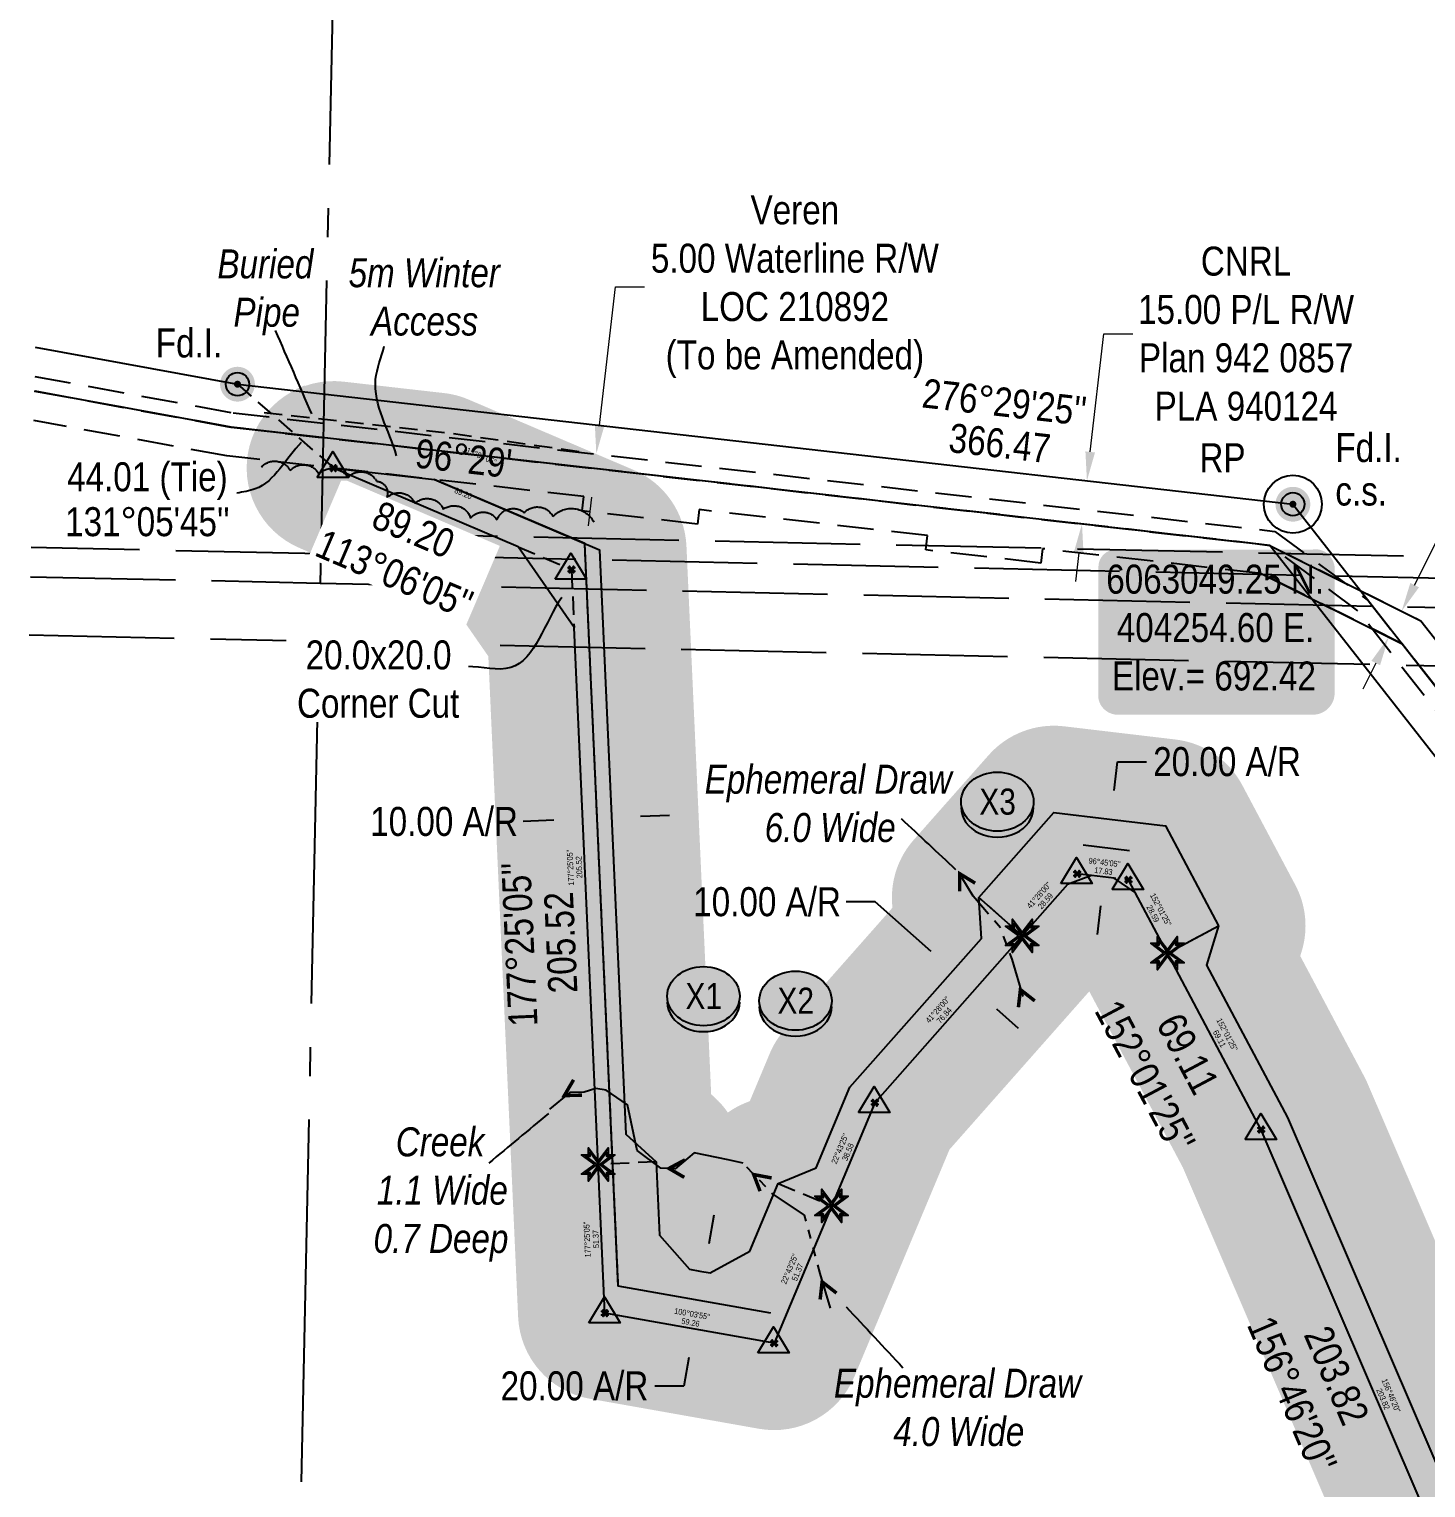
# Model space of a CAD drawing. Extents: x 402405 to 407247, y 6062080 to 6065864.
# Drawn here: x 403819 to 404300, y 6062710 to 6063213 of the extents above; entities that cross this region are included whole.
import ezdxf
from ezdxf.enums import TextEntityAlignment as Align

# ---------------------------------------------------------------- set-up
doc = ezdxf.new("R2010")
doc.units = 0
doc.header["$LTSCALE"] = 5
doc.header["$PDSIZE"] = 0.5
for name, pattern in [('0', [1, 1, 0]), ('foc-ACCESSROAD', [3.75, 2.5, -1.25]), ('foc-FLOWLINE', [3.75, 2.5, -1.25]), ('foc-QUARTERLINE', [33, 25, -3, 2, -3]), ('foc-TIELINE', [1.875, 1.25, -0.625]), ('foc-TOPO-ephemeral', [6.25, 3.125, -0.625, 0.625, -0.625, 0.625, -0.625]), ('foc-TRAV', [1.875, 1.25, -0.625]), ('foc-UNSURVEYED', [12.5, 10, -2.5]), ('UG_PIPE', [1.875, 1.25, -0.625])]:
    doc.linetypes.add(name, pattern=pattern)
doc.layers.get('Defpoints').update_dxf_attribs({"color": 9})
for name, color, linetype in [('35', 37, 'Continuous'), ('AS-PIPE-UG', 44, 'UG_PIPE'), ('AS-PIPE-UG-T', 44, 'Continuous'), ('AS-ROADS', 254, 'Continuous'), ('C-RW', 13, 'Continuous'), ('CL3D', 7, 'Continuous'), ('DETAIL-T', 7, 'Continuous'), ('F-AR', 190, 'foc-ACCESSROAD'), ('F-FLOWLINE', 190, 'foc-FLOWLINE'), ('L-BD', 7, 'Continuous'), ('L-MON', 1, 'Continuous'), ('L-SECQ', 8, 'foc-QUARTERLINE'), ('L-TIE', 7, 'foc-TIELINE'), ('L-TIE-T', 7, 'Continuous'), ('L-USEC', 7, 'foc-UNSURVEYED'), ('P-BUFFER-H 30m', 51, 'Continuous'), ('P-CROSSINGS', 250, 'Continuous'), ('P-PROPOSED', 10, 'Continuous'), ('P-PROPOSED-H', 21, 'Continuous'), ('P-TRAV', 4, 'foc-TRAV'), ('P-TXT', 4, 'Continuous'), ('T-BUSH', 110, '0'), ('T-CREEK', 160, 'Continuous'), ('T-DRAW', 143, 'foc-TOPO-ephemeral'), ('T-WATER', 160, 'Continuous'), ('T-WATER-T', 170, 'Continuous')]:
    doc.layers.add(name, color=color, linetype=linetype)
for name, color, linetype, lineweight in [('AS-GENERAL', 48, 'Continuous', 18), ('C-RW-T', 13, 'Continuous', 9), ('F-AR-T', 190, 'Continuous', 9), ('F-FLOWLINE-T', 190, 'Continuous', 9)]:
    doc.layers.add(name, color=color, linetype=linetype, lineweight=lineweight)
doc.styles.add('80', font='ARIALN.TTF', dxfattribs={"height": 10})
doc.styles.add('80CG', font='ARIALN.TTF', dxfattribs={"height": 10})
doc.styles.add('80L', font='ARIALN.TTF', dxfattribs={"height": 10})
doc.styles.add('Crossing', font='ARIALN.TTF', dxfattribs={"height": 10})
doc.dimstyles.new('Compass 5 000', dxfattribs={"dimscale": 5, "dimtxt": 9, "dimasz": 2, "dimexe": 0.2, "dimexo": 0.0625, "dimgap": 0.5, "dimtad": 0, "dimtih": 1, "dimtoh": 1, "dimzin": 0, "dimdsep": 46, "dimtxsty": '80CG', "dimcen": 0.1, "dimse1": 1, "dimse2": 1, "dimclrd": 256, "dimclrt": 256, "dimaunit": 1, "dimadec": 4, "dimazin": 0, "dimtfac": 0.06, "dimtofl": 0, "dimtmove": 0, "dimatfit": 1, "dimfxl": 0.2, "dimtolj": 1, "dimtzin": 0, "dimlwd": -1, "dimarcsym": 0})

# ---------------------------------------------------------------- blocks, each defined once
blk = doc.blocks.new('*D38')
at = {"layer": 'C-RW-T', "transparency": 16777216}
for p, q in [((404184.71, 6063067.3), (404189.36, 6063108.03)), ((404189.36, 6063108.03), (404199.36, 6063108.03)), ((404180.74, 6063032.53), (404179.6, 6063022.59))]:
    blk.add_line(p, q, dxfattribs=at)
for points in [[(404183.05, 6063067.48), (404186.36, 6063067.11), (404183.57, 6063057.36)], [(404179.08, 6063032.72), (404182.39, 6063032.34), (404181.87, 6063042.46)]]:
    blk.add_solid(points, dxfattribs=at)
at = {"layer": 'Defpoints', "color": 0, "transparency": 16777216}
for p in [(404061.51, 6063071.3), (404059.81, 6063056.4), (404183.57, 6063057.36)]:
    blk.add_point(p, dxfattribs=at)
at = {"layer": 'C-RW-T', "transparency": 16777216, "insert": (404238.45, 6063108.03), "char_height": 10, "attachment_point": 5, "style": '80CG'}
blk.add_mtext('\\A1;CNRL\\P15.00 P/L R/W\\PPlan 942 0857\\PPLA 940124', dxfattribs=at)
blk = doc.blocks.new('*D44')
at = {"layer": 'Defpoints', "color": 0, "transparency": 16777216}
for p in [(404014.38, 6063066.62), (404181.89, 6063047.49), (404181.32, 6063042.53)]:
    blk.add_point(p, dxfattribs=at)
at = {"layer": 'F-FLOWLINE-T', "transparency": 16777216}
for p, q in [((404015.52, 6063076.56), (404020.97, 6063124.27)), ((404020.97, 6063124.27), (404030.97, 6063124.27)), ((404012.68, 6063051.72), (404011.55, 6063041.79))]:
    blk.add_line(p, q, dxfattribs=at)
for points in [[(404013.86, 6063076.75), (404017.17, 6063076.37), (404014.38, 6063066.62)], [(404011.02, 6063051.91), (404014.34, 6063051.53), (404013.82, 6063061.66)]]:
    blk.add_solid(points, dxfattribs=at)
at = {"layer": 'F-FLOWLINE-T', "transparency": 16777216, "insert": (404082.85, 6063124.27), "char_height": 10, "attachment_point": 5, "style": '80CG'}
blk.add_mtext('\\A1;Veren \\P5.00 Waterline R/W\\PLOC 210892\\P(To be Amended)', dxfattribs=at)
blk = doc.blocks.new('fdia')
at = {"color": 255, "const_width": 1}
blk.add_lwpolyline([(-0.5, 0, 1), (0.5, 0, 1)], format="xyb", close=True, dxfattribs=at)
blk = doc.blocks.new('Fdiaa')
blk.add_blockref('fdia', (0, 0))
blk = doc.blocks.new('fdib')
at = {"color": 1, "const_width": 1.6}
blk.add_lwpolyline([(-0.4, 0, 1), (0.4, 0, 1)], format="xyb", close=True, dxfattribs=at)
at = {"color": 1}
blk.add_circle((0, 0), 0.8, dxfattribs=at)
blk = doc.blocks.new('Fdibb')
blk.add_blockref('fdib', (0, 0))
blk = doc.blocks.new('fdicc')
for name in ['Fdibb', 'Fdiaa']:
    blk.add_blockref(name, (0, 0))
blk = doc.blocks.new('FDI')
blk.add_blockref('fdicc', (0, 0))
blk = doc.blocks.new('*D48')
at = {"layer": 'Defpoints', "color": 0, "transparency": 16777216}
for p in [(404279.37, 6063018.73), (404274.89, 6063009.77), (404292.11, 6063012.37)]:
    blk.add_point(p, dxfattribs=at)
at = {"layer": 'F-AR-T', "transparency": 16777216}
for p, q in [((404296.58, 6063021.32), (404316.88, 6063061.98)), ((404316.88, 6063061.98), (404326.88, 6063061.98)), ((404283.17, 6062994.46), (404278.71, 6062985.51))]:
    blk.add_line(p, q, dxfattribs=at)
for points in [[(404295.09, 6063022.06), (404298.07, 6063020.57), (404292.11, 6063012.37)], [(404281.68, 6062995.2), (404284.66, 6062993.72), (404287.64, 6063003.41)]]:
    blk.add_solid(points, dxfattribs=at)
at = {"layer": 'F-AR-T', "transparency": 16777216, "insert": (404361.18, 6063061.98), "char_height": 10, "attachment_point": 5, "style": '80CG'}
blk.add_mtext('\\A1;Veren \\P10.00 A/R\\PLOC 210907', dxfattribs=at)
blk = doc.blocks.new('TEMP')
h = blk.add_hatch(color=255)
h.dxf.hatch_style = 1
h.paths.add_polyline_path([(0, 0.25), (-0.67, 1.15), (-0.67, 0.67), (-1.15, 0.67), (-0.25, 0), (-1.15, -0.67), (-0.67, -0.67), (-0.67, -1.15), (0, -0.25), (0.67, -1.15), (0.67, -0.67), (1.15, -0.67), (0.25, 0), (1.15, 0.67), (0.67, 0.67), (0.67, 1.15)])
h.paths.add_polyline_path([(0.57, 0.85), (0.57, 0.57), (0.85, 0.57), (0.08, 0), (0.85, -0.57), (0.57, -0.57), (0.57, -0.85), (0, -0.08), (-0.57, -0.85), (-0.57, -0.57), (-0.85, -0.57), (-0.08, 0), (-0.85, 0.57), (-0.57, 0.57), (-0.57, 0.85), (0, 0.08)], flags=16)
h = blk.add_hatch(color=1)
h.dxf.hatch_style = 1
h.paths.add_polyline_path([(0, 0.08), (-0.57, 0.85), (-0.57, 0.57), (-0.85, 0.57), (-0.08, 0), (-0.85, -0.57), (-0.57, -0.57), (-0.57, -0.85), (0, -0.08), (0.57, -0.85), (0.57, -0.57), (0.85, -0.57), (0.08, 0), (0.85, 0.57), (0.57, 0.57), (0.57, 0.85)])
at = {"color": 1}
for p, q in [((-0.08, 0), (0.08, 0)), ((0, 0.08), (0, -0.08))]:
    blk.add_line(p, q, dxfattribs=at)
at = {"color": 255, "flags": 128}
blk.add_lwpolyline([(-0.25, 0), (-1.15, 0.67), (-0.67, 0.67), (-0.67, 1.15), (0, 0.25), (0.67, 1.15), (0.67, 0.67), (1.15, 0.67), (0.25, 0), (1.15, -0.67), (0.67, -0.67), (0.67, -1.15), (0, -0.25), (-0.67, -1.15), (-0.67, -0.67), (-1.15, -0.67)], close=True, dxfattribs=at)
at = {"color": 1, "flags": 128}
blk.add_lwpolyline([(-0.08, 0), (-0.85, 0.57), (-0.57, 0.57), (-0.57, 0.85), (0, 0.08), (0.57, 0.85), (0.57, 0.57), (0.85, 0.57), (0.08, 0), (0.85, -0.57), (0.57, -0.57), (0.57, -0.85), (0, -0.08), (-0.57, -0.85), (-0.57, -0.57), (-0.85, -0.57)], close=True, dxfattribs=at)
blk = doc.blocks.new('*U35')
h = blk.add_hatch(color=254)
edge = h.paths.add_edge_path()
edge.add_line((-34, -28.5), (34, -28.5))
edge.add_arc((34, -22.5), 6, 270, 360)
edge.add_line((40, -22.5), (40, 21))
edge.add_arc((34, 21), 6, 0, 90)
edge.add_line((34, 27), (-34, 27))
edge.add_arc((-34, 21), 6, 90, 180)
edge.add_line((-40, 21), (-40, -22.5))
edge.add_arc((-34, -22.5), 6, 180, 270)
at = {"color": 1, "flags": 128}
blk.add_lwpolyline([(-34, -28.5, 3, 3, 0), (34, -28.5, 3, 3, 0.414214), (40, -22.5, 3, 3, 0), (40, 21, 3, 0, 0.414214), (34, 27, 0, 0, 0), (-34, 27, 0, 0, 0.414214), (-40, 21, 0, 0, 0), (-40, -22.5, 0, 3, 0.414214)], format="xyseb", close=True, dxfattribs=at)
blk.add_lwpolyline([(-37.12, -11.34, 0, 10, 0), (0, 0, 5, 5, 0)], format="xyseb", dxfattribs=at)
at = {"color": 1, "style": '80'}
blk.add_attdef('ENTER_TEXT_001', (-35.99, -5), '', height=10, dxfattribs=at)
blk = doc.blocks.new('*U36')
at = {"layer": '35', "color": 3}
blk.add_circle((0, 0), 10, dxfattribs=at)
at = {"layer": '35', "color": 3, "style": '80'}
blk.add_attdef('RP_001', (-32.23, 11.05), '', height=10, dxfattribs=at)
blk = doc.blocks.new('xing2')
h = blk.add_hatch(color=50)
h.dxf.hatch_style = 1
edge = h.paths.add_edge_path()
edge.add_ellipse((0, 0), major_axis=(-12.5, 0), ratio=0.816297, start_angle=0, end_angle=360)
h = blk.add_hatch(color=250)
h.dxf.hatch_style = 1
edge = h.paths.add_edge_path()
edge.add_ellipse((0, -2.05), major_axis=(-12.5, 0), ratio=0.816297, start_angle=0, end_angle=180)
edge.add_line((12.5, -2.05), (12.5, 0))
edge.add_ellipse((0, 0), major_axis=(-12.5, 0), ratio=0.816297, start_angle=0, end_angle=180, ccw=False)
edge.add_line((-12.5, 0), (-12.5, -2.05))
at = {"color": 250}
blk.add_ellipse((0, 0), major_axis=(-12.5, 0), ratio=0.816297, dxfattribs=at)
blk.add_ellipse((0, -2.05), major_axis=(-12.5, 0), ratio=0.816297, start_param=0, end_param=3.141593, dxfattribs=at)
at = {"color": 250, "style": 'Crossing'}
blk.add_attdef('CROSSING', text='', height=9, dxfattribs=at).set_placement((0.09, 0.02), align=Align.MIDDLE_CENTER)
at = {"color": 250, "style": 'Crossing', "flags": 1}
for tag, p in [('OWNER', (0.09, -12.49)), ('DESCRIPTION', (0.09, -25.77)), ('LOCATION', (0.09, -39.3)), ('DWG_REF', (0.09, -52.84))]:
    blk.add_attdef(tag, text='', height=9, dxfattribs=at).set_placement(p, align=Align.MIDDLE_CENTER)
blk = doc.blocks.new('TRIA')
blk.add_hatch(color=255).paths.add_polyline_path([(-0.04, 1.52), (-1.47, -0.87), (1.39, -0.87)])
blk = doc.blocks.new('TRIAA')
blk.add_blockref('TRIA', (0, 0))
blk = doc.blocks.new('TRIB')
at = {"color": 1}
blk.add_lwpolyline([(-1.12, -0.67), (-0.04, 1.13), (1.04, -0.67)], close=True, dxfattribs=at)
blk = doc.blocks.new('TRIBB')
blk.add_blockref('TRIB', (0, 0))
blk = doc.blocks.new('TRICC')
for name in ['TRIAA', 'TRIBB']:
    blk.add_blockref(name, (0, 0))
blk = doc.blocks.new('plspike')
blk.add_blockref('TRICC', (0, 0))
blk = doc.blocks.new('*D51')
at = {"layer": 'Defpoints', "color": 0, "transparency": 16777216}
for p in [(404137.36, 6062888.39), (404133.77, 6062884.33), (404141.26, 6062877.71)]:
    blk.add_point(p, dxfattribs=at)
at = {"layer": 'P-TXT', "transparency": 16777216}
for p, q in [((404110.55, 6062912.08), (404100.55, 6062912.08)), ((404129.87, 6062895.01), (404110.55, 6062912.08)), ((404152.34, 6062875.15), (404159.84, 6062868.53))]:
    blk.add_line(p, q, dxfattribs=at)
for points in [[(404130.97, 6062896.26), (404128.76, 6062893.76), (404137.36, 6062888.39)], [(404153.45, 6062876.4), (404151.24, 6062873.9), (404144.85, 6062881.77)]]:
    blk.add_solid(points, dxfattribs=at)
at = {"layer": 'P-TXT', "transparency": 16777216, "insert": (404073.27, 6062912.08), "char_height": 10, "attachment_point": 5, "style": '80CG'}
blk.add_mtext('\\A1;10.00 A/R', dxfattribs=at)
blk = doc.blocks.new('*D52')
at = {"layer": 'Defpoints', "color": 0, "transparency": 16777216}
for p in [(404008.45, 6062967.94), (404018.44, 6062968.39), (404009.68, 6062940.7)]:
    blk.add_point(p, dxfattribs=at)
at = {"layer": 'P-TXT', "transparency": 16777216}
for p, q in [((403999.69, 6062940.25), (403989.15, 6062939.77)), ((404029.66, 6062941.6), (404039.65, 6062942.05))]:
    blk.add_line(p, q, dxfattribs=at)
for points in [[(404029.58, 6062943.26), (404029.73, 6062939.93), (404019.67, 6062941.15)], [(403999.62, 6062941.91), (403999.77, 6062938.58), (404009.68, 6062940.7)]]:
    blk.add_solid(points, dxfattribs=at)
at = {"layer": 'P-TXT', "transparency": 16777216, "insert": (403961.87, 6062939.77), "char_height": 10, "attachment_point": 5, "style": '80CG'}
blk.add_mtext('\\A1;10.00 A/R', dxfattribs=at)
blk = doc.blocks.new('*D60')
at = {"layer": 'Defpoints', "color": 0, "transparency": 16777216}
for p in [(404191.45, 6062940.58), (404191.81, 6062940.54), (404189.1, 6062920.73)]:
    blk.add_point(p, dxfattribs=at)
at = {"layer": 'P-TXT', "transparency": 16777216}
for p, q in [((404192.98, 6062950.47), (404194.16, 6062960.4)), ((404194.16, 6062960.4), (404204.16, 6062960.4)), ((404188.28, 6062910.76), (404187.11, 6062900.83))]:
    blk.add_line(p, q, dxfattribs=at)
for points in [[(404191.33, 6062950.67), (404194.64, 6062950.28), (404191.81, 6062940.54)], [(404186.63, 6062910.95), (404189.94, 6062910.56), (404189.46, 6062920.69)]]:
    blk.add_solid(points, dxfattribs=at)
at = {"layer": 'P-TXT', "transparency": 16777216, "insert": (404231.89, 6062960.4), "char_height": 10, "attachment_point": 5, "style": '80CG'}
blk.add_mtext('\\A1;20.00 A/R', dxfattribs=at)
blk = doc.blocks.new('*D61')
at = {"layer": 'Defpoints', "color": 0, "transparency": 16777216}
for p in [(404048.5, 6062785.01), (404045.01, 6062765.32), (404048.07, 6062764.78)]:
    blk.add_point(p, dxfattribs=at)
at = {"layer": 'P-TXT', "transparency": 16777216}
for p, q in [((404053.31, 6062794.31), (404055.06, 6062804.16)), ((404046.32, 6062754.93), (404044.57, 6062745.09)), ((404044.57, 6062745.09), (404034.57, 6062745.09))]:
    blk.add_line(p, q, dxfattribs=at)
for points in [[(404051.67, 6062794.6), (404054.95, 6062794.02), (404051.56, 6062784.46)], [(404044.68, 6062755.23), (404047.96, 6062754.64), (404048.07, 6062764.78)]]:
    blk.add_solid(points, dxfattribs=at)
at = {"layer": 'P-TXT', "transparency": 16777216, "insert": (404006.84, 6062745.09), "char_height": 10, "attachment_point": 5, "style": '80CG'}
blk.add_mtext('\\A1;20.00 A/R', dxfattribs=at)

msp = doc.modelspace()

# ---------------------------------------------------------------- hatches: boundary and pattern name
at = {"layer": 'P-BUFFER-H 30m'}
h = msp.add_hatch(color=256, dxfattribs=at)
h.dxf.hatch_style = 1
h.paths.add_polyline_path([(404214.174, 6062968.091), (404194.932, 6062970.369), (404175.687, 6062972.647, 0.2460145), (404149.69, 6062962.725), (404123.834, 6062933.466, 0.1989124), (404116.374, 6062911.76), (404116.48, 6062910.049), (404079.367, 6062868.052, 0.0819644), (404074.178, 6062859.778), (404067.305, 6062843.366), (404065.718, 6062842.716, 0.0571232), (404059.734, 6062839.425, 0.0570473), (404055.254, 6062844.568), (404053.988, 6062845.725), (404045.459, 6063034.835, 0.2882396), (404027.268, 6063061.067), (403970.289, 6063085.372, 0.0726053), (403961.913, 6063087.584), (403927.17, 6063091.537, 0.8646187), (403912.014, 6063034.158), (403967.694, 6063010.407), (403977.132, 6062996.797), (403987.411, 6062768.878, 0.3509447), (404012.128, 6062740.703), (404070.448, 6062730.352, 0.3508834), (404103.348, 6062748.294), (404136.169, 6062826.662), (404183.757, 6062880.512), (404184.381, 6062881.219), (404184.825, 6062880.384), (404216.648, 6062820.474), (404296.506, 6062634.396, 0.1841377), (404311.371, 6062619.053), (404552.05, 6062506.623, 0.7240979), (404591.072, 6062548.145), (404583.004, 6062562.947, 0.1600269), (404569.366, 6062575.764), (404367.554, 6062670.038), (404349.241, 6062688.939), (404280.295, 6062849.593, 0.0207257), (404279.221, 6062851.834), (404257.136, 6062893.411), (404257.638, 6062895.051, 0.1989124), (404255.447, 6062917.898), (404237.132, 6062952.378, 0.2459559)])
h.paths.add_polyline_path([(404172.161, 6062942.867), (404191.406, 6062940.589), (404210.648, 6062938.311), (404228.964, 6062903.83), (404224.825, 6062890.313), (404252.737, 6062837.766), (404323.862, 6062672.038), (404349.859, 6062645.206), (404556.674, 6062548.595), (404564.742, 6062533.793), (404324.063, 6062646.223), (404243.715, 6062833.443), (404211.308, 6062894.451), (404200.248, 6062915.274), (404192.94, 6062920.276), (404185.172, 6062921.195), (404176.899, 6062918.038), (404161.286, 6062900.37), (404110.421, 6062842.811), (404075.688, 6062759.878), (404017.368, 6062770.229), (404006.7, 6063006.783), (403987.41, 6063034.599), (403923.78, 6063061.741), (403958.523, 6063057.789), (404015.502, 6063033.484), (404024.59, 6062831.965), (404035.026, 6062822.43), (404036.169, 6062797.103), (404046.461, 6062785.37), (404050.022, 6062784.738), (404053.587, 6062784.105), (404067.29, 6062791.579), (404077.085, 6062814.966), (404090.167, 6062820.325), (404101.838, 6062848.194), (404147.176, 6062899.499), (404146.305, 6062913.608)], flags=16)
at = {"layer": 'P-PROPOSED-H'}
h = msp.add_hatch(color=256, dxfattribs=at)
h.dxf.hatch_style = 1
h.paths.add_polyline_path([(404147.176, 6062899.499), (404146.305, 6062913.608), (404172.161, 6062942.867), (404191.406, 6062940.589), (404210.648, 6062938.311), (404228.964, 6062903.83), (404224.825, 6062890.313), (404252.737, 6062837.766), (404323.862, 6062672.038), (404349.859, 6062645.206), (404556.674, 6062548.595), (404564.742, 6062533.793), (404324.063, 6062646.223), (404243.715, 6062833.443), (404211.308, 6062894.451), (404200.248, 6062915.274), (404192.94, 6062920.276), (404185.172, 6062921.195), (404176.899, 6062918.038), (404161.286, 6062900.37), (404110.421, 6062842.811), (404075.688, 6062759.878), (404017.368, 6062770.229), (404006.7, 6063006.783), (403987.41, 6063034.599), (403923.78, 6063061.741), (403958.523, 6063057.789), (404015.502, 6063033.484), (404024.59, 6062831.965), (404035.026, 6062822.43), (404036.169, 6062797.103), (404046.461, 6062785.37), (404050.022, 6062784.738), (404053.587, 6062784.105), (404067.29, 6062791.579), (404077.085, 6062814.966), (404090.167, 6062820.325), (404101.838, 6062848.194)])

# ---------------------------------------------------------------- linework, layer by layer
at = {"layer": 'AS-PIPE-UG', "flags": 128}
msp.add_lwpolyline([(403899.873, 6063080.84), (403963.786, 6063073.792), (404010.73, 6063067.17)], dxfattribs=at)
at = {"layer": 'AS-ROADS', "const_width": 4.998, "flags": 128}
msp.add_lwpolyline([(403902.032, 6063070.206), (404018.588, 6063054.594)], dxfattribs=at)
at = {"layer": 'C-RW'}
for points in [[(403820.896, 6063103.47), (403890.625, 6063090.658), (404254.598, 6063049.249), (404350.33, 6062926.952), (404608.229, 6062454.062), (404651.335, 6062390.108), (404706.67, 6062325.448), (404720.768, 6062308.966), (404736.114, 6062291.023), (404785.273, 6062233.587), (404803.283, 6062212.543)], [(404802.809, 6062190.042), (404735.64, 6062268.532), (404706.195, 6062302.94), (404638.881, 6062382.003), (404595.409, 6062446.253), (404337.76, 6062918.685), (404246.663, 6063035.061), (403888.427, 6063075.817), (403820.573, 6063088.286)]]:
    msp.add_lwpolyline(points, dxfattribs=at)
at = {"layer": 'CL3D'}
msp.add_polyline3d([(404021.95, 6062779.568, 663.11), (404021.905, 6062780.565, 663.064), (404021.86, 6062781.561, 663.008), (404021.816, 6062782.558, 662.951), (404021.771, 6062783.554, 662.899), (404021.726, 6062784.551, 662.831), (404021.681, 6062785.547, 662.754), (404021.636, 6062786.544, 662.674), (404021.591, 6062787.54, 662.585), (404021.546, 6062788.537, 662.514), (404021.501, 6062789.533, 662.448), (404021.456, 6062790.53, 662.453), (404021.411, 6062791.526, 662.434), (404021.366, 6062792.522, 662.388), (404021.321, 6062793.519, 662.287), (404021.276, 6062794.515, 662.322), (404021.231, 6062795.512, 662.347), (404021.186, 6062796.508, 662.33), (404021.141, 6062797.505, 662.291), (404021.096, 6062798.501, 662.257), (404021.052, 6062799.498, 662.276), (404021.007, 6062800.494, 662.309), (404020.962, 6062801.491, 662.264), (404020.917, 6062802.487, 662.227), (404020.872, 6062803.484, 662.171), (404020.827, 6062804.48, 662.115), (404020.782, 6062805.476, 662.069), (404020.737, 6062806.473, 662.013), (404020.692, 6062807.469, 661.912), (404020.647, 6062808.466, 661.773), (404020.602, 6062809.462, 661.633), (404020.557, 6062810.459, 661.507), (404020.512, 6062811.455, 661.352), (404020.467, 6062812.452, 661.19), (404020.422, 6062813.448, 661.026), (404020.377, 6062814.445, 661.007), (404020.332, 6062815.441, 661), (404020.288, 6062816.438, 660.943), (404020.243, 6062817.434, 660.91), (404020.198, 6062818.431, 660.904), (404020.153, 6062819.427, 660.927), (404020.108, 6062820.423, 660.867), (404020.063, 6062821.42, 660.903), (404020.018, 6062822.416, 660.934), (404019.973, 6062823.413, 660.919), (404019.928, 6062824.409, 660.833), (404019.883, 6062825.406, 660.688), (404019.838, 6062826.402, 660.523), (404019.793, 6062827.399, 660.432), (404019.748, 6062828.395, 660.234), (404019.703, 6062829.392, 660.066), (404019.658, 6062830.388, 659.886), (404019.613, 6062831.385, 659.678), (404019.568, 6062832.381, 659.434), (404019.524, 6062833.377, 659.197), (404019.479, 6062834.374, 659.04), (404019.434, 6062835.37, 658.949), (404019.389, 6062836.367, 658.688), (404019.344, 6062837.363, 658.34), (404019.299, 6062838.36, 657.978), (404019.254, 6062839.356, 657.597), (404019.209, 6062840.353, 657.238), (404019.164, 6062841.349, 656.81), (404019.119, 6062842.346, 656.473), (404019.074, 6062843.342, 656.291), (404019.029, 6062844.339, 656.05), (404018.984, 6062845.335, 655.708), (404018.939, 6062846.331, 655.76), (404018.894, 6062847.328, 655.918), (404018.849, 6062848.324, 656.087), (404018.804, 6062849.321, 656.218), (404018.76, 6062850.317, 656.275), (404018.715, 6062851.314, 656.241), (404018.67, 6062852.31, 656.177), (404018.625, 6062853.307, 656.114), (404018.58, 6062854.303, 656.042), (404018.535, 6062855.3, 655.937), (404018.49, 6062856.296, 655.751), (404018.445, 6062857.293, 655.628), (404018.4, 6062858.289, 655.541), (404018.355, 6062859.286, 655.395), (404018.31, 6062860.282, 655.111), (404018.265, 6062861.278, 654.858), (404018.22, 6062862.275, 654.643), (404018.175, 6062863.271, 654.569), (404018.13, 6062864.268, 654.492), (404018.085, 6062865.264, 654.306), (404018.04, 6062866.261, 654.146), (404017.996, 6062867.257, 653.992), (404017.951, 6062868.254, 653.819), (404017.906, 6062869.25, 653.652), (404017.861, 6062870.247, 653.485), (404017.816, 6062871.243, 653.273), (404017.771, 6062872.24, 653.007), (404017.726, 6062873.236, 652.827), (404017.681, 6062874.232, 652.651), (404017.636, 6062875.229, 652.428), (404017.591, 6062876.225, 652.211), (404017.546, 6062877.222, 652.017), (404017.501, 6062878.218, 651.817), (404017.456, 6062879.215, 651.599), (404017.411, 6062880.211, 651.511), (404017.366, 6062881.208, 651.534), (404017.321, 6062882.204, 651.533), (404017.276, 6062883.201, 651.519), (404017.232, 6062884.197, 651.507), (404017.187, 6062885.194, 651.492), (404017.142, 6062886.19, 651.467), (404017.097, 6062887.186, 651.464), (404017.052, 6062888.183, 651.455), (404017.007, 6062889.179, 651.505), (404016.962, 6062890.176, 651.579), (404016.917, 6062891.172, 651.647), (404016.872, 6062892.169, 651.698), (404016.827, 6062893.165, 651.733), (404016.782, 6062894.162, 651.735), (404016.737, 6062895.158, 651.712), (404016.692, 6062896.155, 651.687), (404016.647, 6062897.151, 651.667), (404016.602, 6062898.148, 651.671), (404016.557, 6062899.144, 651.7), (404016.512, 6062900.141, 651.724), (404016.468, 6062901.137, 651.741), (404016.423, 6062902.133, 651.766), (404016.378, 6062903.13, 651.797), (404016.333, 6062904.126, 651.846), (404016.288, 6062905.123, 651.874), (404016.243, 6062906.119, 651.817), (404016.198, 6062907.116, 651.764), (404016.153, 6062908.112, 651.756), (404016.108, 6062909.109, 651.765), (404016.063, 6062910.105, 651.792), (404016.018, 6062911.102, 651.79), (404015.973, 6062912.098, 651.724), (404015.928, 6062913.095, 651.715), (404015.883, 6062914.091, 651.752), (404015.838, 6062915.087, 651.672), (404015.793, 6062916.084, 651.559), (404015.748, 6062917.08, 651.482), (404015.704, 6062918.077, 651.426), (404015.659, 6062919.073, 651.373), (404015.614, 6062920.07, 651.361), (404015.569, 6062921.066, 651.358), (404015.524, 6062922.063, 651.321), (404015.479, 6062923.059, 651.258), (404015.434, 6062924.056, 651.139), (404015.389, 6062925.052, 650.953), (404015.344, 6062926.049, 650.776), (404015.299, 6062927.045, 650.666), (404015.254, 6062928.042, 650.607), (404015.209, 6062929.038, 650.601), (404015.164, 6062930.034, 650.665), (404015.119, 6062931.031, 650.733), (404015.074, 6062932.027, 650.784), (404015.029, 6062933.024, 650.848), (404014.984, 6062934.02, 650.905), (404014.94, 6062935.017, 650.922), (404014.895, 6062936.013, 650.911), (404014.85, 6062937.01, 650.938), (404014.805, 6062938.006, 650.963), (404014.76, 6062939.003, 650.946), (404014.715, 6062939.999, 650.96), (404014.67, 6062940.996, 650.983), (404014.625, 6062941.992, 650.986), (404014.58, 6062942.988, 651.092), (404014.535, 6062943.985, 651.271), (404014.49, 6062944.981, 651.387), (404014.445, 6062945.978, 651.471), (404014.4, 6062946.974, 651.553), (404014.355, 6062947.971, 651.672), (404014.31, 6062948.967, 651.778), (404014.265, 6062949.964, 651.85), (404014.22, 6062950.96, 651.97), (404014.176, 6062951.957, 652.11), (404014.131, 6062952.953, 652.255), (404014.086, 6062953.95, 652.379), (404014.041, 6062954.946, 652.45), (404013.996, 6062955.942, 652.427), (404013.951, 6062956.939, 652.331), (404013.906, 6062957.935, 652.191), (404013.861, 6062958.932, 651.962), (404013.816, 6062959.928, 651.668), (404013.771, 6062960.925, 651.356), (404013.726, 6062961.921, 651.042), (404013.681, 6062962.918, 650.73), (404013.636, 6062963.914, 650.433), (404013.591, 6062964.911, 650.215), (404013.546, 6062965.907, 650.091), (404013.501, 6062966.904, 649.958), (404013.456, 6062967.9, 649.831), (404013.412, 6062968.897, 649.754), (404013.367, 6062969.893, 649.647), (404013.322, 6062970.889, 649.457), (404013.277, 6062971.886, 649.209), (404013.232, 6062972.882, 648.993), (404013.187, 6062973.879, 648.814), (404013.142, 6062974.875, 648.618), (404013.097, 6062975.872, 648.405), (404013.052, 6062976.868, 648.173), (404013.007, 6062977.865, 647.969), (404012.962, 6062978.861, 647.787), (404012.917, 6062979.858, 647.59), (404012.872, 6062980.854, 647.36), (404012.827, 6062981.851, 647.128), (404012.782, 6062982.847, 646.947), (404012.737, 6062983.843, 646.778), (404012.692, 6062984.84, 646.604), (404012.648, 6062985.836, 646.417), (404012.603, 6062986.833, 646.266), (404012.558, 6062987.829, 646.201), (404012.513, 6062988.826, 646.139), (404012.468, 6062989.822, 646.074), (404012.423, 6062990.819, 646.011), (404012.378, 6062991.815, 645.885), (404012.333, 6062992.812, 645.777), (404012.288, 6062993.808, 645.682), (404012.243, 6062994.805, 645.606), (404012.198, 6062995.801, 645.518), (404012.153, 6062996.797, 645.383), (404012.108, 6062997.794, 645.274), (404012.063, 6062998.79, 645.158), (404012.018, 6062999.787, 645.02), (404011.973, 6063000.783, 644.883), (404011.928, 6063001.78, 644.761), (404011.884, 6063002.776, 644.684), (404011.839, 6063003.773, 644.603), (404011.794, 6063004.769, 644.496), (404011.749, 6063005.766, 644.314), (404011.704, 6063006.762, 644.047), (404011.659, 6063007.759, 644.016), (404011.614, 6063008.755, 644.005), (404011.569, 6063009.752, 643.971), (404011.524, 6063010.748, 643.937), (404011.479, 6063011.744, 643.9), (404011.434, 6063012.741, 643.863), (404011.389, 6063013.737, 643.826), (404011.344, 6063014.734, 643.811), (404011.299, 6063015.73, 643.812), (404011.254, 6063016.727, 643.838), (404011.209, 6063017.723, 643.916), (404011.164, 6063018.72, 643.965), (404011.12, 6063019.716, 643.947), (404011.075, 6063020.713, 643.93), (404011.03, 6063021.709, 644.039), (404010.985, 6063022.706, 644.131), (404010.94, 6063023.702, 644.211), (404010.895, 6063024.698, 644.272), (404010.85, 6063025.695, 644.336), (404010.805, 6063026.691, 644.357), (404010.76, 6063027.688, 644.373), (404010.715, 6063028.684, 644.376), (404010.67, 6063029.681, 644.397), (404010.625, 6063030.677, 644.428), (404010.58, 6063031.674, 644.492), (404010.535, 6063032.67, 644.559), (404010.49, 6063033.667, 644.599), (404010.445, 6063034.663, 644.646), (404010.4, 6063035.66, 644.706)], dxfattribs=at)
at = {"layer": 'Defpoints', "color": 6}
for p, q in [((403890.625, 6063090.658), (404254.598, 6063049.249)), ((404010.4, 6063035.66), (403958.507, 6063057.796)), ((404198.237, 6062929.714), (404182.223, 6062931.61)), ((404074.602, 6062770.223), (404021.95, 6062779.568))]:
    msp.add_line(p, q, dxfattribs=at)
at = {"layer": 'Defpoints', "color": 3}
msp.add_line((404021.95, 6062779.568), (404010.4, 6063035.66), dxfattribs=at)
at = {"layer": 'Defpoints', "color": 2}
for p, q in [((404248.074, 6063034.295), (404298.758, 6063009.052)), ((404243.617, 6063025.347), (404292.279, 6063001.112))]:
    msp.add_line(p, q, dxfattribs=at)
at = {"layer": 'Defpoints'}
for p, q in [((404161.286, 6062900.37), (404146.305, 6062913.608)), ((404211.308, 6062894.451), (404228.964, 6062903.83))]:
    msp.add_line(p, q, dxfattribs=at)
at = {"layer": 'F-AR'}
for points in [[(403820.573, 6063088.286), (403888.427, 6063075.817), (404246.663, 6063035.061), (404298.751, 6063009.056), (404358.71, 6062932.463), (404616.776, 6062459.268), (404658.785, 6062397.179), (404706.985, 6062340.429), (404728.352, 6062315.449), (404736.43, 6062306.017), (404781.779, 6062253.067), (404803.599, 6062227.54)], [(404803.283, 6062212.543), (404785.273, 6062233.587), (404736.114, 6062291.023), (404720.768, 6062308.966), (404706.67, 6062325.448), (404650.824, 6062391.109), (404608.229, 6062454.062), (404350.33, 6062926.952), (404292.279, 6063001.112), (404243.617, 6063025.347), (404168.293, 6063033.914), (404167.729, 6063028.948), (404128.001, 6063033.465), (404128.565, 6063038.431), (404049.818, 6063047.384), (404049.253, 6063042.418), (404009.526, 6063046.934), (404010.092, 6063051.915), (403886.963, 6063065.924), (403820.358, 6063078.164)]]:
    msp.add_lwpolyline(points, dxfattribs=at)
at = {"layer": 'F-FLOWLINE'}
for points in [[(403820.681, 6063093.347), (403889.159, 6063080.764), (404248.375, 6063039.897), (404280.582, 6063016.054), (404350.33, 6062926.952), (404608.229, 6062454.062), (404651.335, 6062390.108), (404706.67, 6062325.448), (404720.765, 6062308.96), (404736.114, 6062291.023), (404785.271, 6062233.584), (404803.283, 6062212.534)], [(404803.125, 6062205.024), (404735.956, 6062283.507), (404716.963, 6062305.696), (404706.511, 6062317.916), (404646.843, 6062388.073), (404603.956, 6062451.459), (404346.14, 6062924.196), (404277.053, 6063012.449), (404246.663, 6063035.061), (403888.427, 6063075.817), (403820.573, 6063088.286)]]:
    msp.add_lwpolyline(points, dxfattribs=at)
at = {"layer": 'L-SECQ'}
for p, q in [((403935.39, 6063786.247), (403919.159, 6063022.072)), ((403918.719, 6063001.968), (403902.275, 6062227.808))]:
    msp.add_line(p, q, dxfattribs=at)
at = {"layer": 'L-TIE'}
msp.add_line((403890.626, 6063090.659), (403923.78, 6063061.741), dxfattribs=at)
at = {"layer": 'L-USEC'}
for p, q in [((403930.363, 6063039.362), (404330.784, 6063030.595)), ((403919.36, 6063032.124), (403819.426, 6063034.312)), ((404319.777, 6063023.358), (403919.36, 6063032.124)), ((403819.213, 6063024.26), (403919.159, 6063022.072)), ((403919.159, 6063022.072), (404319.58, 6063013.305)), ((403818.786, 6063004.156), (403918.719, 6063001.968)), ((403918.719, 6063001.969), (404719.562, 6062984.434))]:
    msp.add_line(p, q, dxfattribs=at)
at = {"layer": 'P-PROPOSED', "flags": 128}
msp.add_lwpolyline([(404324.063, 6062646.223), (404243.715, 6062833.443), (404211.308, 6062894.451), (404200.248, 6062915.274), (404192.94, 6062920.276), (404185.172, 6062921.195), (404176.899, 6062918.038), (404161.286, 6062900.37), (404110.421, 6062842.811), (404075.688, 6062759.878), (404017.368, 6062770.229), (404006.7, 6063006.783), (403987.41, 6063034.599), (403923.78, 6063061.741), (403958.523, 6063057.789), (404015.502, 6063033.484), (404024.59, 6062831.965), (404035.026, 6062822.43), (404036.169, 6062797.103), (404046.461, 6062785.37), (404050.022, 6062784.738), (404053.587, 6062784.105), (404067.29, 6062791.579), (404077.085, 6062814.966), (404090.167, 6062820.325), (404101.838, 6062848.194), (404147.176, 6062899.499), (404146.305, 6062913.608), (404172.161, 6062942.867), (404191.406, 6062940.589), (404210.648, 6062938.311), (404228.964, 6062903.83), (404224.825, 6062890.313), (404252.737, 6062837.766), (404323.862, 6062672.038)], dxfattribs=at)
at = {"layer": 'P-TRAV'}
for p, q in [((403987.41, 6063034.599), (404005.799, 6063026.755)), ((403987.41, 6063034.599), (404005.799, 6063026.755)), ((404005.799, 6063026.755), (404006.7, 6063006.783)), ((404005.799, 6063026.755), (404006.7, 6063006.783)), ((404161.286, 6062900.37), (404146.305, 6062913.608)), ((404211.308, 6062894.451), (404228.964, 6062903.83))]:
    msp.add_line(p, q, dxfattribs=at)
at = {"layer": 'P-TRAV', "flags": 128}
for points in [[(404185.172, 6062921.195), (404180.209, 6062921.783), (404176.899, 6062918.038)], [(404200.248, 6062915.274), (404197.903, 6062919.688), (404192.94, 6062920.276)], [(404035.026, 6062822.43), (404015.055, 6062821.529)], [(404077.085, 6062814.966), (404095.525, 6062807.244)]]:
    msp.add_lwpolyline(points, dxfattribs=at)
at = {"layer": 'T-BUSH', "flags": 128}
msp.add_lwpolyline([(403898.907, 6063062.093, -0.5205671), (403908.828, 6063060.869, -0.5205671), (403918.749, 6063059.646, -0.5205671), (403928.669, 6063058.423, -0.5205671), (403938.59, 6063057.199, -0.5205671), (403942.043, 6063051.498, -0.5205671), (403951.843, 6063049.529, -0.5205671), (403961.643, 6063047.56, -0.5205671), (403971.021, 6063044.436, -0.5205671), (403980.068, 6063043.865, -0.5205671), (403989.529, 6063046.34, -0.5205671), (403999.435, 6063045, -0.5205671), (404013.505, 6063043.095, -0.5205671)], format="xyb", dxfattribs=at)
at = {"layer": 'T-CREEK', "flags": 128}
msp.add_lwpolyline([(404064.985, 6062821.964), (404059.849, 6062823.164), (404048.154, 6062825.51), (404041.53, 6062820.065), (404036.598, 6062820.281), (404028.496, 6062826.326), (404025.071, 6062842.054), (404017.793, 6062847.199), (404014.177, 6062847.694), (404010.133, 6062846.452), (404005.194, 6062846.318), (403998.226, 6062840.59)], dxfattribs=at)
at = {"layer": 'T-DRAW', "const_width": 1.2, "elevation": 1, "flags": 128}
for points in [[(404139.679, 6062915.703), (404139.657, 6062921.831), (404145.024, 6062918.551)], [(404159.938, 6062875.744), (404160.63, 6062881.833), (404165.579, 6062877.951)], [(404070.843, 6062812.305), (404068.658, 6062818.031), (404074.838, 6062816.859)], [(404091.562, 6062774.948), (404092.254, 6062781.038), (404097.203, 6062777.155)]]:
    msp.add_lwpolyline(points, dxfattribs=at)
at = {"layer": 'T-DRAW', "flags": 128}
for points in [[(404161.559, 6062879.417), (404157.791, 6062892.362), (404153.746, 6062903.175), (404144.346, 6062914.014), (404139.278, 6062922.452)], [(404095.161, 6062771.91), (404091.529, 6062783.881), (404086.134, 6062804.079), (404074.993, 6062811.539), (404064.985, 6062821.964)]]:
    msp.add_lwpolyline(points, dxfattribs=at)
at = {"layer": 'T-WATER', "const_width": 1.2, "elevation": 1, "flags": 128}
for points in [[(404009.475, 6062845.423), (404003.348, 6062845.288), (404006.529, 6062850.715)], [(404044.715, 6062817.068), (404039.418, 6062820.15), (404044.963, 6062823.12)]]:
    msp.add_lwpolyline(points, dxfattribs=at)

# ---------------------------------------------------------------- block references
at = {"layer": '35', "xscale": 0.9995967, "yscale": 0.9995967, "zscale": 0.9995967}
msp.add_blockref('*U36', (404254.598, 6063049.249), dxfattribs=at).add_auto_attribs({'RP_001': 'RP'})
at = {"layer": 'Defpoints', "color": 4}
for p in [(403890.625, 6063090.658), (404254.598, 6063049.249)]:
    msp.add_blockref('FDI', p, dxfattribs=at)
at = {"layer": 'Defpoints'}
for p in [(403923.724, 6063061.741), (404005.782, 6063026.75), (404180.209, 6062921.783), (404197.89, 6062919.689), (404110.408, 6062842.816), (404243.635, 6062833.53), (404017.368, 6062770.229), (404075.688, 6062759.878)]:
    msp.add_blockref('TEMP', p, dxfattribs=at)
at = {"layer": 'DETAIL-T'}
ref = msp.add_blockref('*U35', (404227.518, 6063006.645), dxfattribs=dict(at, xscale=0.9995967, yscale=0.9995967, zscale=0.9995967))
ref.add_attrib('ENTER_TEXT_001', '6063049.25 N.', (404190.238, 6063018.412), dxfattribs={"layer": '0', "color": 1, "height": 9.99597, "style": '80'})
ref.add_attrib('ENTER_TEXT_002', '404254.60 E.', (404193.875, 6063001.712), dxfattribs={"layer": '0', "color": 1, "height": 9.99597, "style": '80'})
ref.add_attrib('ENTER_TEXT_003', 'Elev.= 692.42', (404192.188, 6062985.011), dxfattribs={"layer": '0', "color": 1, "height": 9.99597, "style": '80'})
at = {"layer": 'L-MON'}
for name, p, xscale, yscale, zscale in [('FDI', (403890.626, 6063090.659), 4.999999999999981, 4.999999999999981, 4.999999999999981), ('FDI', (404254.6, 6063049.25), 4.999999999999981, 4.999999999999981, 4.999999999999981), ('plspike', (404005.799, 6063026.755), 4.997983499999992, 4.997983499999992, 4.997983499999992), ('plspike', (404180.219, 6062921.807), 4.997983499999992, 4.997983499999992, 4.997983499999992), ('plspike', (404197.903, 6062919.688), 4.997983499999992, 4.997983499999992, 4.997983499999992), ('plspike', (404110.421, 6062842.811), 4.997983499999992, 4.997983499999992, 4.997983499999992), ('plspike', (404243.715, 6062833.443), 4.997983499999992, 4.997983499999992, 4.997983499999992), ('plspike', (404017.366, 6062770.236), 4.997983499999992, 4.997983499999992, 4.997983499999992), ('plspike', (404075.702, 6062759.883), 4.997983499999992, 4.997983499999992, 4.997983499999992)]:
    msp.add_blockref(name, p, dxfattribs=dict(at, xscale=xscale, yscale=yscale, zscale=zscale))
at = {"layer": 'L-MON', "color": 2, "xscale": 4.997983499999995, "yscale": 4.997983499999995, "zscale": 4.997983499999995}
for p in [(404161.286, 6062900.37), (404211.308, 6062894.451), (404015.055, 6062821.529), (404095.525, 6062807.244)]:
    msp.add_blockref('TEMP', p, dxfattribs=at)
at = {"layer": 'P-CROSSINGS', "xscale": 0.9995967, "yscale": 0.9995967, "zscale": 0.9995967}
for p, values in [((404152.675, 6062946.652), {'CROSSING': 'X3'}), ((404051.332, 6062879.572), {'CROSSING': 'X1'}), ((404083.066, 6062878.001), {'CROSSING': 'X2'})]:
    msp.add_blockref('xing2', p, dxfattribs=at).add_auto_attribs(values)

# ---------------------------------------------------------------- texts
at = {"layer": 'AS-GENERAL', "insert": (403928.494, 6063134.105), "char_height": 9.99616, "attachment_point": 1, "style": '80L'}
msp.add_mtext_dynamic_manual_height_columns('\\pi0.44887;{\\fArial Narrow|b0|i1|c0|p34;5m Winter\\P\\pi8.1915;Access}', width=53.2719, gutter_width=50, heights=[0], dxfattribs=at)
at = {"layer": 'AS-PIPE-UG-T', "insert": (403883.401, 6063137.133), "char_height": 9.99616, "attachment_point": 1, "style": '80L'}
msp.add_mtext_dynamic_manual_height_columns('\\pi0.30496;{\\fArial Narrow|b0|i1|c0|p34;Buried\\P\\pi5.8451;Pipe}', width=33.76909, gutter_width=50, heights=[0], dxfattribs=at)
at = {"layer": 'Defpoints', "style": '80L'}
for s, height, rotation, p in [("113°06'05''", 1.99919, 336.8986, (403974.104, 6063066.085)), ('89.20', 1.9992, 336.8986, (403968.516, 6063052.983)), ("177°25'05''", 1.99919, 92.5823, (404005.434, 6062923.917)), ('205.52', 1.9992, 92.5823, (404008.43, 6062924.052)), ("96°45'05''", 1.9992, 353.2484, (404189.643, 6062925.699)), ('17.83', 1.9992, 353.2484, (404189.291, 6062922.721)), ("41°28'00''", 1.9992, 48.5329, (404167.002, 6062914.386)), ('28.59', 1.9992, 48.5329, (404169.249, 6062912.4)), ("152°01'25''", 1.99919, 297.9765, (404209.02, 6062909.414)), ('28.59', 1.9992, 297.9765, (404206.371, 6062908.008)), ("41°28'00''", 1.9992, 48.5329, (404132.108, 6062874.9)), ('76.84', 1.9992, 48.5329, (404134.355, 6062872.914)), ('69.11', 1.9992, 297.9765, (404229.277, 6062864.885)), ("152°01'25''", 1.99919, 297.9765, (404231.926, 6062866.292)), ("22°43'25''", 1.9992, 67.2758, (404098.363, 6062826.958)), ('38.58', 1.9992, 67.2758, (404101.129, 6062825.8)), ("177°25'05''", 1.99919, 92.5823, (404011.219, 6062795.654)), ('51.37', 1.9992, 92.5823, (404014.214, 6062795.789)), ("22°43'25''", 1.9992, 67.2758, (404080.997, 6062785.492)), ('51.37', 1.9992, 67.2758, (404083.763, 6062784.333)), ("100°03'55''", 1.99919, 349.9353, (404047.402, 6062769.975)), ('59.26', 1.9992, 349.9353, (404046.878, 6062767.022)), ("156°46'20''", 1.99919, 293.2272, (404288.482, 6062741.804)), ('203.82', 1.9992, 293.2272, (404285.726, 6062740.621))]:
    msp.add_text(s, height=height, rotation=rotation, dxfattribs=at).set_placement(p, align=Align.MIDDLE)
at = {"layer": 'L-BD', "color": 0, "style": '80L'}
for s, height, rotation, p in [("276°29'25''", 9.99597, 353.5094, (404155.108, 6063084.461)), ('366.47', 9.996, 353.5094, (404153.498, 6063070.309)), ("177°25'05''", 9.99597, 92.5861, (403987.859, 6062897.419)), ('205.52', 9.996, 92.5861, (404002.089, 6062898.061))]:
    msp.add_text(s, height=height, rotation=rotation, dxfattribs=at).set_placement(p, align=Align.MIDDLE)
at = {"layer": 'L-BD', "color": 0, "char_height": 9.99597, "attachment_point": 2, "style": '80L'}
for s, insert, width, rotation in [("69.11 152°01'25''", (404222.822, 6062862.039), 44.91327, 297.9765), ("203.82 156°46'20''", (404274.294, 6062750.716), 55.03485, 293.2272)]:
    msp.add_mtext(s, dxfattribs=dict(at, insert=insert, width=width, rotation=rotation))
at = {"layer": 'L-MON', "insert": (403862.442, 6063109.875), "char_height": 9.996, "attachment_point": 1, "style": '80L'}
msp.add_mtext_dynamic_manual_height_columns('Fd.I.', width=22.04407, gutter_width=50, heights=[0], dxfattribs=at)
at = {"layer": 'L-MON', "insert": (404269.247, 6063073.803), "char_height": 9.996, "attachment_point": 1, "line_spacing_factor": 0.9, "style": '80L'}
msp.add_mtext_dynamic_manual_height_columns('Fd.I.\\Pc.s.', width=22.04407, gutter_width=50, heights=[0], dxfattribs=at)
at = {"layer": 'L-TIE-T', "style": '80L'}
for s, p in [('44.01 (Tie)', (403859.554, 6063057.48)), ("131°05'45''", (403859.554, 6063043.236))]:
    msp.add_text(s, height=9.99597, dxfattribs=at).set_placement(p, align=Align.MIDDLE)
at = {"layer": 'T-WATER-T', "char_height": 9.99597, "attachment_point": 1, "style": '80L'}
for s, width, insert in [('\\pi2.6713;{\\fArial Narrow|b0|i1|c0|p34;Ephemeral Draw\\P\\pi23.366;6.0 Wide}', 90.68334, (404049.074, 6062959.403)), ('\\pi7.997;{\\fArial Narrow|b0|i1|c0|p34;Creek\\P\\pi1.4478;1.1 Wide\\P\\pi0.34318;0.7 Deep}', 46.1046, (403937.223, 6062834.317)), ('\\pi2.6713;{\\fArial Narrow|b0|i1|c0|p34;Ephemeral Draw\\P\\pi23.151;4.0 Wide}', 90.68334, (404093.642, 6062751.063))]:
    msp.add_mtext_dynamic_manual_height_columns(s, width=width, gutter_width=50, heights=[0], dxfattribs=dict(at, insert=insert))

# ---------------------------------------------------------------- dimensions: what is measured, and where the dimension line sits
at = {"layer": 'C-RW-T', "color": 4}
dim = msp.add_linear_dim(base=(404183.574, 6063057.36), p1=(404059.808, 6063056.403), p2=(404061.51, 6063071.3), angle=83.48486, text='CNRL\\P15.00 P/L R/W\\PPlan 942 0857\\PPLA 940124', dimstyle='Compass 5 000', dxfattribs=at)
dim.commit()
dim.dimension.update_dxf_attribs({"geometry": '*D38', "text_midpoint": (404238.447, 6063108.033), "dimtype": 161})
at = {"layer": 'F-AR-T'}
dim = msp.add_linear_dim(base=(404292.114, 6063012.369), p1=(404274.891, 6063009.772), p2=(404279.365, 6063018.734), angle=63.46888, text='Veren \\P10.00 A/R\\PLOC 210907', dimstyle='Compass 5 000', dxfattribs=at)
dim.commit()
dim.dimension.update_dxf_attribs({"geometry": '*D48', "text_midpoint": (404361.181, 6063061.975), "dimtype": 161})
at = {"layer": 'F-FLOWLINE-T', "color": 4}
dim = msp.add_linear_dim(base=(404014.382, 6063066.622), p1=(404181.323, 6063042.526), p2=(404181.89, 6063047.492), angle=83.48479, text='Veren \\P5.00 Waterline R/W\\PLOC 210892\\P(To be Amended)', dimstyle='Compass 5 000', dxfattribs=at)
dim.commit()
dim.dimension.update_dxf_attribs({"geometry": '*D44', "text_midpoint": (404082.845, 6063124.27), "dimtype": 161})
at = {"layer": 'P-TXT', "color": 2}
for p1, p2, distance, picture, middle in [((404189.104, 6062920.73), (404191.455, 6062940.583), -0.355, '*D60', (404231.894, 6062960.403)), ((404048.503, 6062785.008), (404045.009, 6062765.323), 3.106, '*D61', (404006.837, 6062745.088))]:
    dim = msp.add_aligned_dim(p1=p1, p2=p2, distance=distance, text='20.00 A/R', dimstyle='Compass 5 000', dxfattribs=at)
    dim.commit()
    dim.dimension.update_dxf_attribs({"geometry": picture, "text_midpoint": middle})
for base, p1, p2, angle, picture, middle in [((404009.68, 6062940.698), (404018.438, 6062968.387), (404008.452, 6062967.936), 182.58232, '*D52', (403961.866, 6062939.772)), ((404137.359, 6062888.389), (404141.259, 6062877.707), (404133.768, 6062884.326), 138.53287, '*D51', (404073.271, 6062912.078))]:
    dim = msp.add_linear_dim(base=base, p1=p1, p2=p2, angle=angle, text='10.00 A/R', dimstyle='Compass 5 000', dxfattribs=at)
    dim.commit()
    dim.dimension.update_dxf_attribs({"geometry": picture, "text_midpoint": middle, "dimtype": 161})

# ---------------------------------------------------------------- leaders
at = {"layer": 'AS-GENERAL', "path_type": 1}
msp.add_leader([(403945.482, 6063065.982), (403938.262, 6063092.297), (403941.235, 6063103.757)], dimstyle='Compass 5 000', override={"dimgap": 0.5, "dimtad": 0}, dxfattribs=at)
at = {"layer": 'AS-PIPE-UG-T', "path_type": 1}
msp.add_leader([(403916.239, 6063080.402), (403903.768, 6063109.186)], dimstyle='Compass 5 000', override={"dimgap": 0.5, "dimtad": 0}, dxfattribs=at)
at = {"layer": 'L-TIE-T', "color": 6, "path_type": 1}
msp.add_leader([(403912.626, 6063070.543), (403896.757, 6063054.533), (403890.409, 6063053.022)], dimstyle='Compass 5 000', override={"dimgap": 0.5, "dimtad": 0}, dxfattribs=at)
at = {"layer": 'T-WATER-T', "path_type": 1}
for points in [[(404138.414, 6062923.148), (404119.617, 6062940.733)], [(403997.871, 6062839.075), (403977.273, 6062821.968)], [(404100.51, 6062772.441), (404120.133, 6062751.407)]]:
    msp.add_leader(points, dimstyle='Compass 5 000', override={"dimgap": 0.5, "dimtad": 0}, dxfattribs=at)

# ---------------------------------------------------------------- next in the draw order: texts
at = {"layer": 'L-BD', "color": 2, "insert": (403953.303, 6063045.113), "char_height": 9.99597, "width": 56.20486, "attachment_point": 2, "rotation": 336.8986, "style": '80L', "bg_fill": 3, "box_fill_scale": 1.15, "bg_fill_color": 256, "bg_fill_true_color": 256, "bg_fill_transparency": 0}
msp.add_mtext("89.20 113°06'05''", dxfattribs=at)

# ---------------------------------------------------------------- next in the draw order: block references
at = {"layer": 'L-MON', "xscale": 4.997983499999992, "yscale": 4.997983499999992, "zscale": 4.997983499999992}
msp.add_blockref('plspike', (403923.727, 6063061.764), dxfattribs=at)

# ---------------------------------------------------------------- next in the draw order: texts
at = {"layer": 'L-BD', "color": 3, "insert": (403969.184, 6063070.011), "char_height": 9.996, "width": 34.19467, "attachment_point": 2, "rotation": 353.5094, "style": '80L', "bg_fill": 1, "box_fill_scale": 1, "bg_fill_color": 51, "bg_fill_transparency": 0}
msp.add_mtext("96°29'", dxfattribs=at)

# ---------------------------------------------------------------- next in the draw order: leaders
at = {"layer": 'P-TXT', "color": 2, "path_type": 1}
msp.add_leader([(404002.438, 6063017.027), (403984.843, 6062992.895), (403969.907, 6062993.304)], dimstyle='Compass 5 000', override={"dimgap": 0.5, "dimtad": 0}, dxfattribs=at)

# ---------------------------------------------------------------- next in the draw order: texts
at = {"layer": 'P-TXT', "insert": (403909.005, 6063002.269), "char_height": 9.99597, "attachment_point": 1, "style": '80L', "bg_fill": 3, "box_fill_scale": 1.15, "bg_fill_color": 256, "bg_fill_true_color": 256, "bg_fill_transparency": 0}
msp.add_mtext_dynamic_manual_height_columns('\\pi5.1283;20.0x20.0 \\P\\pi2.1486;Corner Cut', width=59.67731, gutter_width=50, heights=[0], dxfattribs=at)

doc.saveas('drawing.dxf')
